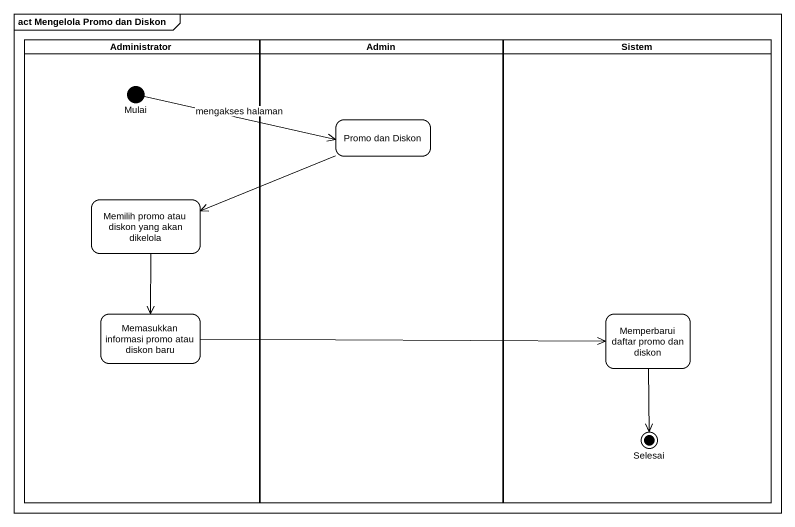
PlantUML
@startuml
mainframe act Mengelola Promo dan Diskon
hide empty description
state Administrator <<partition>> {
  state Mulai <<start>>
  state "Memilih promo atau diskon yang akan dikelola" as Memilih_promo_atau_diskon
  state "Memasukkan informasi promo atau diskon baru" as Memasukkan_informasi_promo
}
state Admin <<partition>> {
  state "Promo dan Diskon" as Promo_dan_Diskon
}
state Sistem <<partition>> {
  state "Memperbarui daftar promo dan diskon" as Memperbarui_daftar_promo
  state Selesai <<end>>
}
Mulai -right-> Promo_dan_Diskon : mengakses halaman
Promo_dan_Diskon -left-> Memilih_promo_atau_diskon
Memilih_promo_atau_diskon --> Memasukkan_informasi_promo
Memasukkan_informasi_promo -right-> Memperbarui_daftar_promo
Memperbarui_daftar_promo --> Selesai
@enduml
